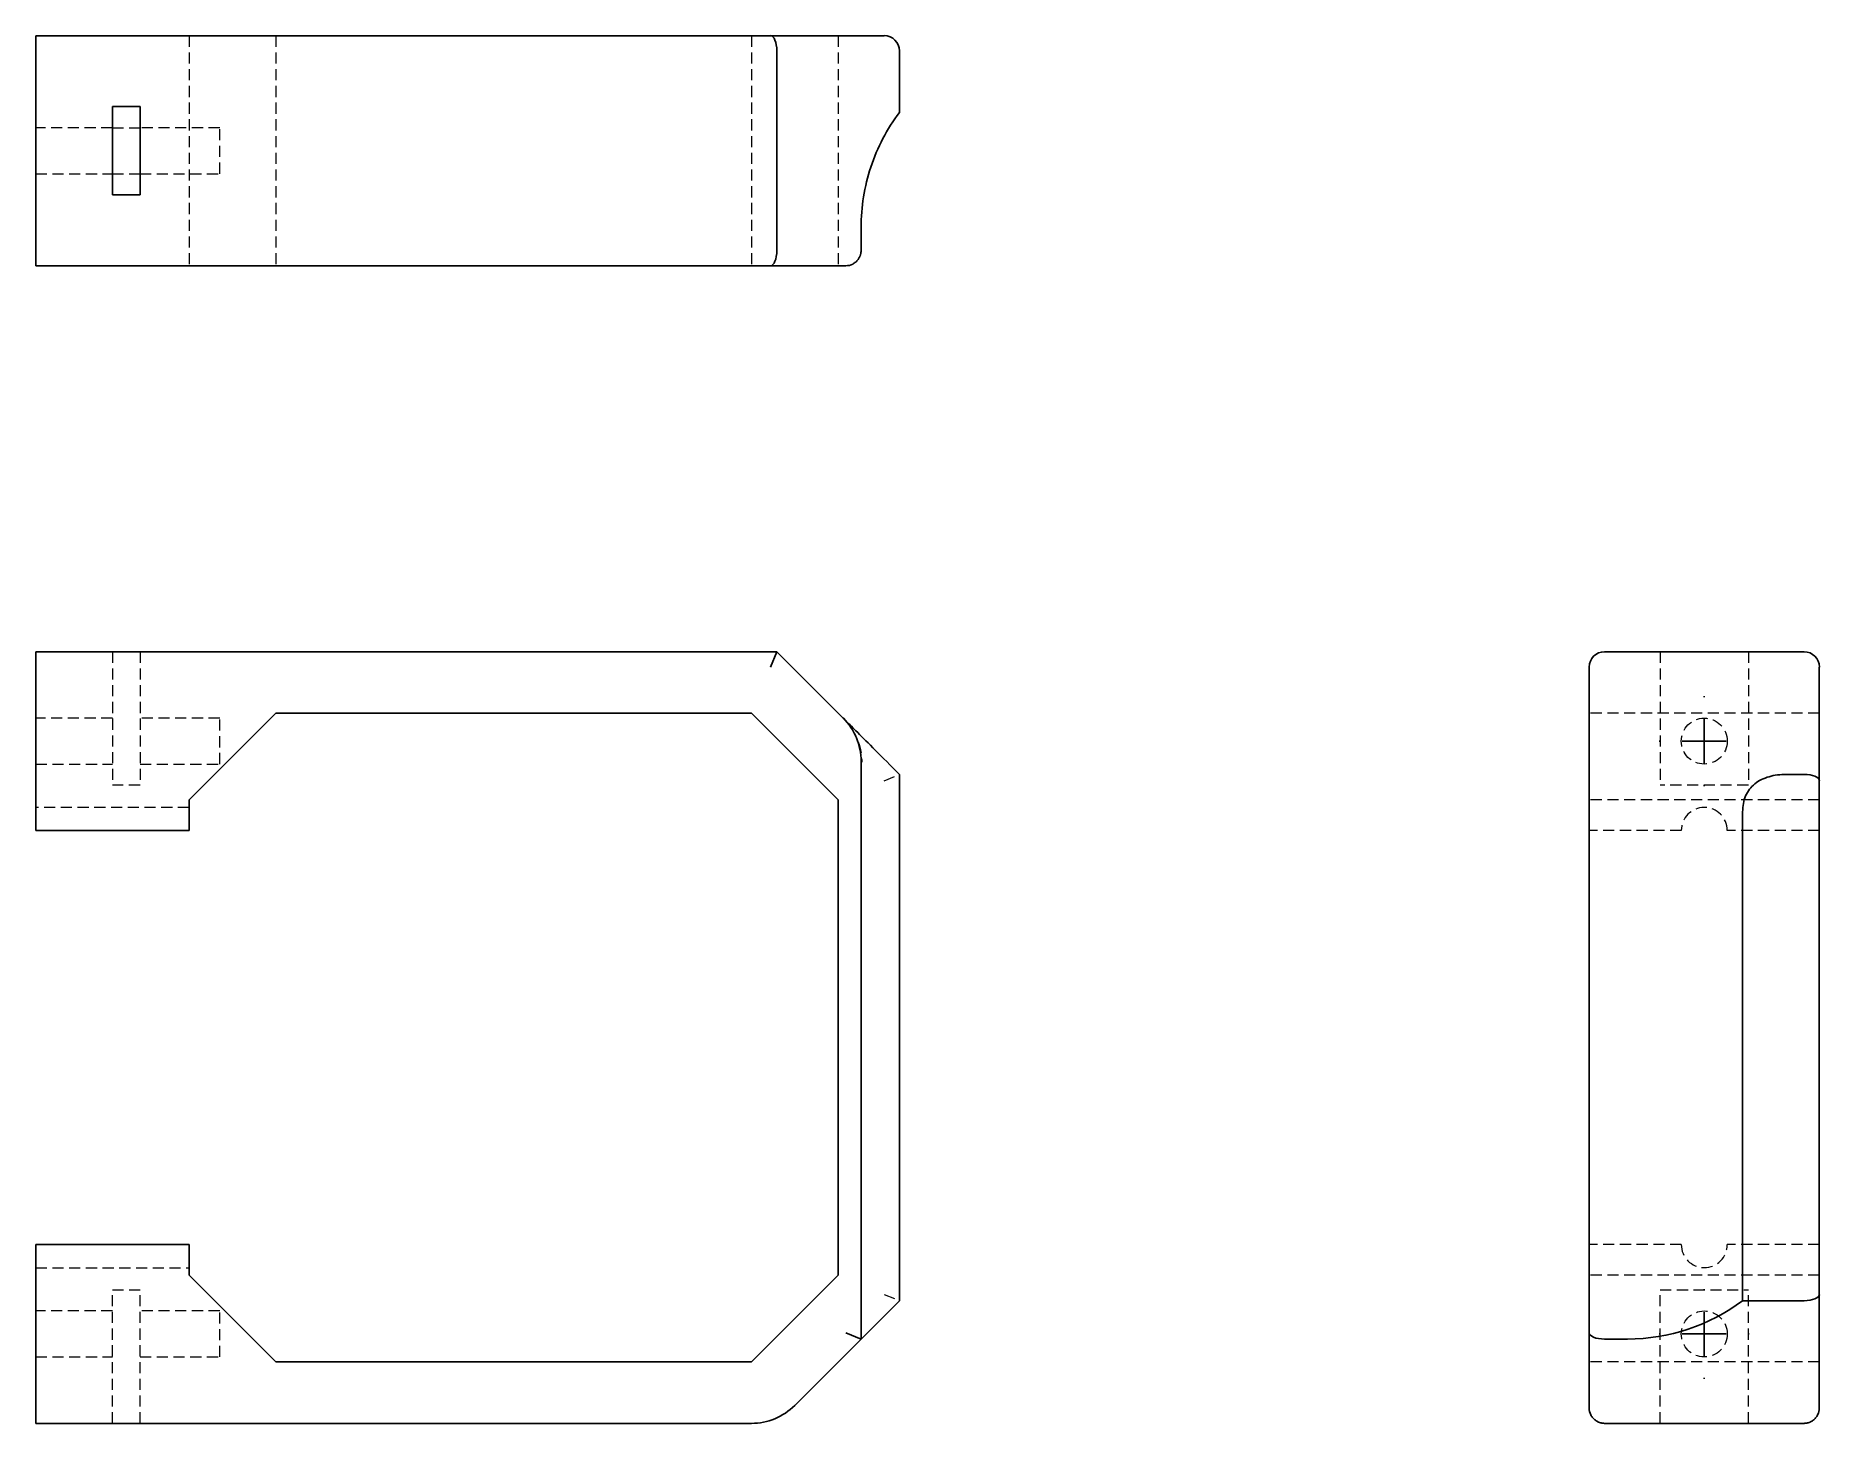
# Model space of a CAD drawing. Header units: millimetres. Extents: x 33 to 236, y 13 to 171.
import ezdxf

# ---------------------------------------------------------------- set-up
doc = ezdxf.new("R2010")
doc.units = ezdxf.units.MM
doc.linetypes.add('HIDDEN', pattern=[1.905, 1.27, -0.635])
doc.layers.add('10', color=7, linetype='Continuous')

# ---------------------------------------------------------------- blocks, each defined once
blk = doc.blocks.new('SW_CENTERMARKSYMBOL_0')
at = {"layer": '10', "color": 0}
for p, q in [((0, 5), (0, 5.12)), ((0, 0), (0, 2.5)), ((-5, 0), (-5.12, 0)), ((0, 0), (-2.5, 0)), ((0, 0), (0, -2.5)), ((0, 0), (2.5, 0)), ((5, 0), (5.12, 0)), ((0, -5), (0, -5.12))]:
    blk.add_line(p, q, dxfattribs=at)
blk = doc.blocks.new('SW_CENTERMARKSYMBOL_1')
at = {"layer": '10', "color": 0}
for p, q in [((0, 5), (0, 5.12)), ((0, 0), (0, 2.5)), ((-5, 0), (-5.12, 0)), ((0, 0), (-2.5, 0)), ((0, 0), (0, -2.5)), ((0, 0), (2.5, 0)), ((5, 0), (5.12, 0)), ((0, -5), (0, -5.12))]:
    blk.add_line(p, q, dxfattribs=at)

msp = doc.modelspace()

# ---------------------------------------------------------------- linework, layer by layer
at = {"color": 7, "linetype": 'Continuous', "lineweight": 25}
for p, q in [((33, 171.1), (116.67, 171.1)), ((33, 171.1), (33, 169.36)), ((116.67, 171.1), (129.61, 171.1)), ((33, 169.36), (33, 146.64)), ((117.39, 169.36), (117.39, 146.64)), ((131.36, 169.36), (131.36, 167.37)), ((41.74, 163.02), (44.88, 163.02)), ((41.74, 152.98), (41.74, 163.02)), ((44.88, 163.02), (44.88, 152.98)), ((44.88, 152.98), (41.74, 152.98)), ((126.99, 149.26), (126.99, 146.64)), ((33, 144.9), (33, 146.64)), ((33, 144.9), (116.67, 144.9)), ((116.67, 144.9), (125.24, 144.9)), ((33, 99.19), (33, 100.94)), ((33, 100.94), (117.39, 100.94)), ((116.67, 99.19), (117.39, 100.94)), ((117.39, 100.94), (124.94, 93.39)), ((234.36, 100.94), (211.64, 100.94)), ((33, 80.58), (33, 99.19)), ((209.9, 99.19), (209.9, 90.62)), ((236.1, 99.19), (236.1, 86.25)), ((60.34, 93.95), (50.47, 84.08)), ((60.34, 93.95), (114.5, 93.95)), ((114.5, 93.95), (124.37, 84.08)), ((209.9, 23.38), (209.9, 90.62)), ((126.99, 22.66), (126.99, 88.45)), ((127.07, 88.34), (126.99, 88.45)), ((234.36, 86.97), (232.37, 86.97)), ((236.1, 86.25), (236.1, 27.75)), ((50.47, 80.58), (50.47, 84.08)), ((124.37, 84.08), (124.37, 29.92)), ((131.36, 82.7), (131.36, 27.03)), ((227.37, 82.7), (227.37, 27.03)), ((33, 80.58), (50.47, 80.58)), ((33, 33.42), (50.47, 33.42)), ((33, 14.81), (33, 33.42)), ((50.47, 33.42), (50.47, 29.92)), ((60.34, 20.05), (50.47, 29.92)), ((124.37, 29.92), (114.5, 20.05)), ((126.99, 22.66), (131.36, 27.03)), ((234.36, 27.03), (227.37, 27.03)), ((236.1, 27.75), (236.1, 14.81)), ((126.99, 22.66), (119.44, 15.11)), ((125.24, 23.38), (126.99, 22.66)), ((209.9, 23.38), (209.9, 14.81)), ((214.26, 22.66), (211.64, 22.66)), ((60.34, 20.05), (114.5, 20.05)), ((33, 14.81), (33, 13.06)), ((114.5, 13.06), (33, 13.06)), ((234.36, 13.06), (211.64, 13.06))]:
    msp.add_line(p, q, dxfattribs=at)
at = {"color": 7, "linetype": 'HIDDEN', "lineweight": 18}
for p, q in [((50.47, 171.1), (50.47, 144.9)), ((60.34, 171.1), (60.34, 144.9)), ((114.5, 171.1), (114.5, 144.9)), ((124.37, 171.1), (124.37, 144.9)), ((41.74, 160.62), (33, 160.62)), ((41.74, 160.62), (44.88, 160.62)), ((53.96, 160.62), (44.88, 160.62)), ((53.96, 155.38), (53.96, 160.62)), ((33, 155.38), (41.74, 155.38)), ((41.74, 155.38), (44.88, 155.38)), ((44.88, 155.38), (53.96, 155.38)), ((41.74, 100.94), (41.74, 85.74)), ((44.88, 100.94), (44.88, 85.74)), ((217.98, 100.94), (217.98, 85.74)), ((228.02, 100.94), (228.02, 85.74)), ((236.1, 93.95), (209.9, 93.95)), ((41.74, 93.38), (33, 93.38)), ((53.96, 93.38), (44.88, 93.38)), ((53.96, 88.14), (53.96, 93.38)), ((33, 88.14), (41.74, 88.14)), ((44.88, 88.14), (53.96, 88.14)), ((44.88, 85.74), (41.74, 85.74)), ((129.61, 86.25), (131.36, 86.97)), ((228.02, 85.74), (217.98, 85.74)), ((236.1, 84.08), (209.9, 84.08)), ((50.47, 83.21), (33, 83.21)), ((220.38, 80.58), (209.9, 80.58)), ((236.1, 80.58), (225.62, 80.58)), ((220.38, 33.42), (209.9, 33.42)), ((236.1, 33.42), (225.62, 33.42)), ((33, 30.79), (50.47, 30.79)), ((236.1, 29.92), (209.9, 29.92)), ((41.74, 13.06), (41.74, 28.26)), ((41.74, 28.26), (44.88, 28.26)), ((44.88, 13.06), (44.88, 28.26)), ((129.61, 27.75), (131.36, 27.03)), ((217.98, 28.26), (228.02, 28.26)), ((217.98, 13.06), (217.98, 28.26)), ((228.02, 13.06), (228.02, 28.26)), ((41.74, 25.86), (33, 25.86)), ((53.96, 25.86), (44.88, 25.86)), ((53.96, 20.62), (53.96, 25.86)), ((33, 20.62), (41.74, 20.62)), ((44.88, 20.62), (53.96, 20.62)), ((236.1, 20.05), (209.9, 20.05))]:
    msp.add_line(p, q, dxfattribs=at)
for centre in [(223, 90.76), (223, 23.24)]:
    msp.add_circle(centre, 2.62, dxfattribs=at)
at = {"color": 7, "linetype": 'Continuous', "lineweight": 25}
for centre, radius, start, end in [((129.61, 169.36), 1.75, 0, 90), ((211.64, 99.19), 1.75, 90, 180), ((234.36, 99.19), 1.75, 0, 90), ((120, 88.45), 6.99, 0, 45), ((214.26, 44.5), 21.84, 270, 306.8699), ((114.5, 20.05), 6.99, 270, 315)]:
    msp.add_arc(centre, radius, start, end, dxfattribs=at)
at = {"color": 7, "linetype": 'HIDDEN', "lineweight": 18}
for centre, start, end in [((223, 80.58), 0, 180), ((223, 33.42), 180, 0)]:
    msp.add_arc(centre, 2.62, start, end, dxfattribs=at)
at = {"color": 7, "linetype": 'Continuous', "lineweight": 25}
for centre, major_axis, start_param, end_param in [((116.67, 169.36), (0, 1.75), 4.712389, 6.283185), ((116.67, 146.64), (0, 1.75), 3.141593, 4.712389), ((234.36, 86.25), (1.75, 0), 0, 1.570796), ((234.36, 27.75), (1.75, 0), 4.712389, 6.283185), ((211.64, 23.38), (1.75, 0), 3.141593, 4.712389)]:
    msp.add_ellipse(centre, major_axis=major_axis, ratio=0.414214, start_param=start_param, end_param=end_param, dxfattribs=at)
for points, knots in [([(131.36, 167.37), (131.36, 166.67), (131.36, 165.99), (131.36, 164.76), (131.36, 164.21), (131.36, 163.3), (131.36, 162.94), (131.36, 162.48), (131.36, 162.37), (131.36, 162.37)], [0, 0, 0, 0, 0.25, 0.25, 0.5, 0.5, 0.75, 0.75, 1, 1, 1, 1]), ([(131.36, 162.37), (130.65, 161.42), (130.02, 160.42), (128.93, 158.34), (128.47, 157.25), (127.73, 155.03), (127.45, 153.89), (127.08, 151.59), (126.99, 150.43), (126.99, 149.26)], [0, 0, 0, 0, 0.25, 0.25, 0.5, 0.5, 0.75, 0.75, 1, 1, 1, 1]), ([(126.99, 146.64), (126.99, 146.57), (126.99, 146.5), (126.97, 146.39), (126.97, 146.36), (126.95, 146.28), (126.94, 146.24), (126.93, 146.18), (126.92, 146.16), (126.91, 146.11), (126.9, 146.09), (126.88, 146.03), (126.87, 146.01), (126.85, 145.96), (126.84, 145.93), (126.78, 145.81), (126.72, 145.7), (126.57, 145.5), (126.48, 145.4), (126.27, 145.23), (126.16, 145.15), (125.79, 144.96), (125.52, 144.9), (125.24, 144.9)], [0, 0, 0, 0, 0.25, 0.25, 0.375, 0.375, 0.5, 0.5, 0.5625, 0.5625, 0.625, 0.625, 0.65625, 0.65625, 0.6875, 0.6875, 0.75, 0.75, 0.8125, 0.8125, 0.875, 0.875, 1, 1, 1, 1]), ([(131.36, 86.97), (130.34, 87.99), (129.42, 88.91), (127.83, 90.5), (127.15, 91.18), (126.06, 92.27), (125.64, 92.69), (125.08, 93.25), (124.94, 93.39), (124.94, 93.39)], [0, 0, 0, 0, 0.25, 0.25, 0.5, 0.5, 0.75, 0.75, 1, 1, 1, 1]), ([(131.36, 86.97), (131.36, 86.97), (131.36, 86.89), (131.36, 86.53), (131.36, 86.26), (131.36, 85.53), (131.36, 85.06), (131.36, 83.98), (131.36, 83.36), (131.36, 82.7)], [0, 0, 0, 0, 0.25, 0.25, 0.5, 0.5, 0.75, 0.75, 1, 1, 1, 1]), ([(232.37, 86.97), (231.67, 86.97), (230.99, 86.89), (229.76, 86.53), (229.21, 86.26), (228.3, 85.53), (227.94, 85.06), (227.48, 83.98), (227.37, 83.36), (227.37, 82.7)], [0, 0, 0, 0, 0.25, 0.25, 0.5, 0.5, 0.75, 0.75, 1, 1, 1, 1]), ([(211.64, 13.06), (211.57, 13.06), (211.5, 13.07), (211.39, 13.08), (211.36, 13.09), (211.28, 13.1), (211.24, 13.11), (211.18, 13.12), (211.16, 13.13), (211.11, 13.14), (211.09, 13.15), (211.03, 13.17), (211.01, 13.18), (210.96, 13.2), (210.93, 13.22), (210.81, 13.27), (210.7, 13.33), (210.5, 13.48), (210.4, 13.57), (210.23, 13.78), (210.15, 13.89), (209.96, 14.26), (209.9, 14.53), (209.9, 14.81)], [0, 0, 0, 0, 0.25, 0.25, 0.375, 0.375, 0.5, 0.5, 0.5625, 0.5625, 0.625, 0.625, 0.65625, 0.65625, 0.6875, 0.6875, 0.75, 0.75, 0.8125, 0.8125, 0.875, 0.875, 1, 1, 1, 1]), ([(236.1, 14.81), (236.1, 14.53), (236.04, 14.26), (235.85, 13.89), (235.77, 13.78), (235.6, 13.57), (235.5, 13.48), (235.3, 13.33), (235.19, 13.27), (235.07, 13.22), (235.04, 13.2), (234.99, 13.18), (234.97, 13.17), (234.91, 13.15), (234.89, 13.14), (234.84, 13.13), (234.82, 13.12), (234.76, 13.11), (234.72, 13.1), (234.64, 13.09), (234.61, 13.08), (234.5, 13.07), (234.43, 13.06), (234.36, 13.06)], [0, 0, 0, 0, 0.125, 0.125, 0.1875, 0.1875, 0.25, 0.25, 0.3125, 0.3125, 0.34375, 0.34375, 0.375, 0.375, 0.4375, 0.4375, 0.5, 0.5, 0.625, 0.625, 0.75, 0.75, 1, 1, 1, 1])]:
    msp.add_open_spline(points, degree=3, knots=knots, dxfattribs=at)
at = {"color": 7, "linetype": 'HIDDEN', "lineweight": 18}
msp.add_open_spline([(125.8, 92.34), (125.86, 92.26), (125.96, 92.11), (126.15, 91.78), (126.37, 91.38), (126.58, 90.9), (126.78, 90.36), (126.94, 89.74), (127.05, 89.06), (127.06, 88.59), (127.06, 88.35)], degree=3, knots=[0, 0, 0, 0, 0.12205, 0.237976, 0.351601, 0.466884, 0.587322, 0.715507, 0.852925, 1, 1, 1, 1], dxfattribs=at)

# ---------------------------------------------------------------- block references
at = {"layer": '10'}
for name, p in [('SW_CENTERMARKSYMBOL_0', (223, 90.76)), ('SW_CENTERMARKSYMBOL_1', (223, 23.24))]:
    msp.add_blockref(name, p, dxfattribs=at)

doc.saveas('drawing.dxf')
